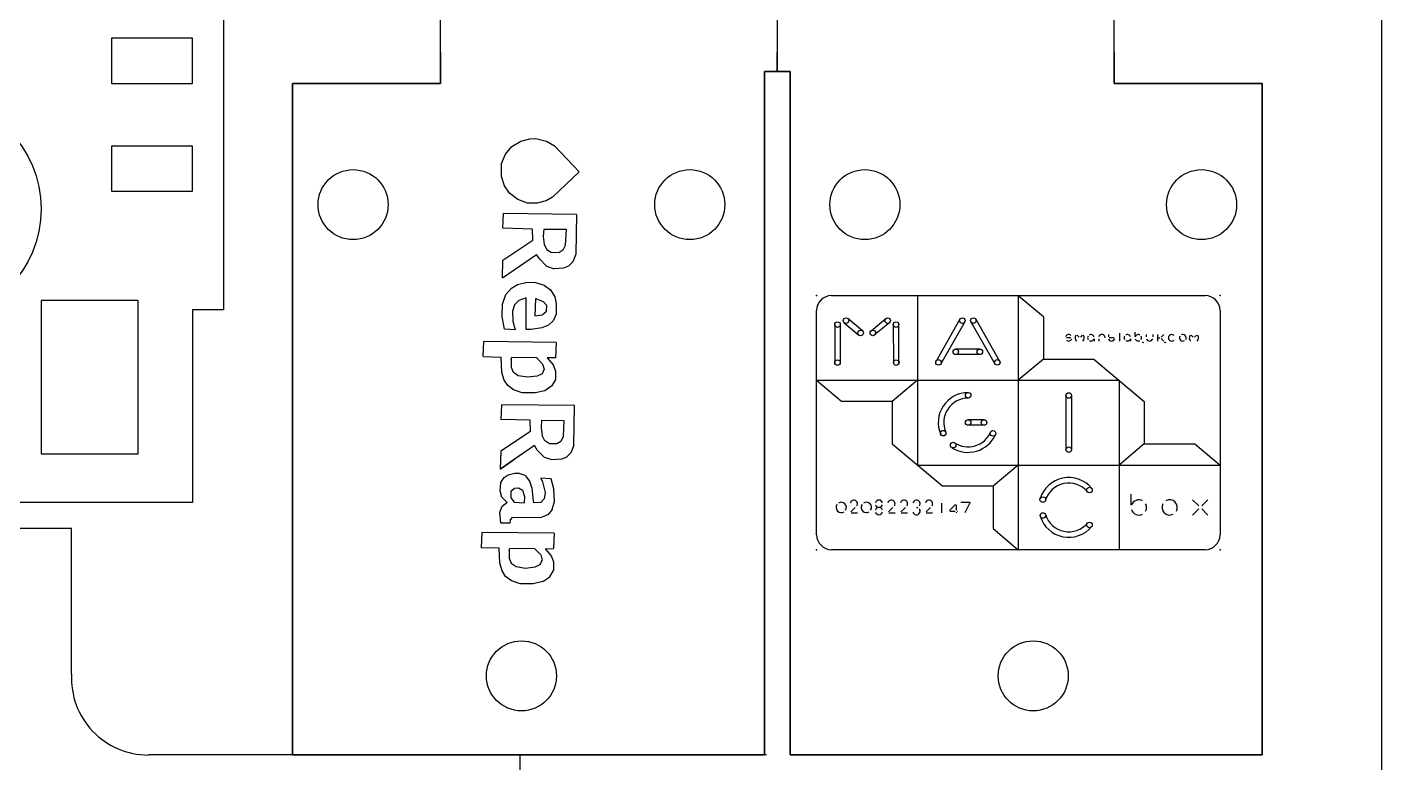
# Model space of a CAD drawing. Extents: x 0 to 420, y 0 to 595.
# Drawn here: x 319.4 to 420, y 102.7 to 157.4 of the extents above; entities that cross this region are included whole.
import ezdxf

# ---------------------------------------------------------------- set-up
doc = ezdxf.new("R2010")
doc.units = 0
doc.layers.add('FINAL', color=8, linetype='CONTINUOUS')

msp = doc.modelspace()

# ---------------------------------------------------------------- linework, layer by layer
at = {"layer": 'FINAL', "linetype": 'CONTINUOUS'}
for p, q in [((334, 161.39), (334, 136.39)), ((350.11, 153.21), (350.11, 161.21)), ((400.11, 153.21), (400.11, 161.21)), ((375.11, 160.11), (375.11, 154.11)), ((375.11, 160.11), (375.11, 154.11)), ((325.71, 156.59), (331.66, 156.59)), ((325.71, 153.19), (325.71, 156.59)), ((331.66, 156.59), (331.66, 153.19)), ((350.11, 155.51), (350.11, 153.21)), ((375.11, 154.11), (375.11, 155.51)), ((375.11, 154.11), (375.11, 155.51)), ((400.11, 155.51), (400.11, 153.21)), ((374.15, 103.34), (374.15, 154.11)), ((374.15, 154.11), (374.15, 103.34)), ((374.15, 154.11), (375.11, 154.11)), ((375.11, 154.11), (374.15, 154.11)), ((375.11, 154.11), (376.06, 154.11)), ((376.06, 154.11), (375.11, 154.11)), ((376.06, 154.11), (376.06, 103.34)), ((376.06, 103.34), (376.06, 154.11)), ((331.66, 153.19), (325.71, 153.19)), ((339.11, 153.21), (339.11, 103.34)), ((339.11, 103.34), (339.11, 153.21)), ((350.11, 153.21), (339.11, 153.21)), ((339.11, 153.21), (350.11, 153.21)), ((411.11, 153.21), (400.11, 153.21)), ((400.11, 153.21), (411.11, 153.21)), ((411.11, 103.34), (411.11, 153.21)), ((411.11, 153.21), (411.11, 103.34)), ((325.71, 148.59), (331.66, 148.59)), ((325.71, 145.19), (325.71, 148.59)), ((331.66, 148.59), (331.66, 145.19)), ((331.66, 145.19), (325.71, 145.19)), ((327.65, 137.09), (320.45, 137.09)), ((320.45, 137.09), (320.45, 125.69)), ((327.65, 125.69), (327.65, 137.09)), ((331.7, 136.39), (331.7, 122.09)), ((334, 136.39), (331.7, 136.39)), ((320.45, 125.69), (327.65, 125.69)), ((331.7, 122.09), (313.2, 122.09)), ((322.71, 120.15), (316.71, 120.15)), ((322.71, 109.34), (322.71, 120.15)), ((343.21, 103.34), (328.41, 103.34)), ((343.21, 103.34), (328.41, 103.34)), ((356.01, 103.34), (328.71, 103.34)), ((339.11, 103.34), (374.15, 103.34)), ((374.15, 103.34), (339.11, 103.34)), ((356.01, 81.75), (356.01, 103.34)), ((374.31, 103.34), (368.31, 103.34)), ((376.06, 103.34), (411.11, 103.34)), ((411.11, 103.34), (376.06, 103.34)), ((411.11, 103.34), (386.11, 103.34))]:
    msp.add_line(p, q, dxfattribs=at)
at = {"layer": 'FINAL', "color": 6, "linetype": 'CONTINUOUS'}
for p, q in [((355.41, 148.54), (356.07, 148.92)), ((356.07, 148.92), (356.73, 149.1)), ((356.73, 149.1), (357.18, 149.12)), ((357.18, 149.12), (357.96, 148.93)), ((357.96, 148.93), (358.56, 148.57)), ((354.64, 147.26), (354.92, 147.95)), ((354.92, 147.95), (355.41, 148.54)), ((360.39, 146.65), (358.56, 148.57)), ((354.63, 146.3), (354.64, 147.26)), ((354.86, 145.61), (354.63, 146.3)), ((360.39, 146.65), (358.42, 144.76)), ((355.22, 145.06), (354.86, 145.61)), ((355.84, 144.58), (355.22, 145.06)), ((356.56, 144.33), (355.84, 144.58)), ((357.28, 144.32), (356.56, 144.33)), ((357.94, 144.49), (357.28, 144.32)), ((358.42, 144.76), (357.94, 144.49)), ((354.74, 142.46), (354.78, 143.54)), ((360.21, 143.48), (354.78, 143.54)), ((360.21, 143.48), (360.15, 140.54)), ((356.93, 142.4), (354.74, 142.46)), ((356.95, 141.56), (356.93, 142.4)), ((357.77, 142.39), (357.73, 141.85)), ((357.73, 141.85), (357.81, 141.25)), ((357.77, 142.39), (359.42, 142.38)), ((359.42, 142.38), (359.37, 141.18)), ((354.74, 140.09), (356.95, 141.56)), ((357.81, 141.25), (357.99, 140.89)), ((357.99, 140.89), (358.35, 140.65)), ((359.37, 141.18), (359.19, 140.82)), ((354.7, 138.77), (354.74, 140.09)), ((355.58, 139.38), (357.24, 140.51)), ((357.44, 140.18), (357.24, 140.51)), ((357.44, 140.18), (357.98, 139.63)), ((358.89, 140.64), (358.35, 140.65)), ((359.19, 140.82), (358.89, 140.64)), ((359.93, 139.97), (359.6, 139.64)), ((360.15, 140.54), (359.93, 139.97)), ((354.7, 138.77), (355.58, 139.38)), ((357.98, 139.63), (358.54, 139.45)), ((359.23, 139.5), (358.54, 139.45)), ((359.6, 139.64), (359.23, 139.5)), ((354.95, 137.54), (355.38, 138.01)), ((355.38, 138.01), (355.83, 138.28)), ((355.83, 138.28), (356.43, 138.42)), ((356.43, 138.42), (357.09, 138.44)), ((357.09, 138.44), (357.81, 138.22)), ((357.81, 138.22), (358.26, 137.89)), ((358.26, 137.89), (358.58, 137.37)), ((354.69, 135.89), (354.7, 136.82)), ((354.7, 136.82), (354.95, 137.54)), ((355.91, 137.1), (355.6, 136.78)), ((356.45, 137.28), (355.91, 137.1)), ((356.45, 134.94), (356.45, 137.28)), ((357.15, 137.21), (357.11, 135.95)), ((357.24, 137.21), (357.15, 137.21)), ((357.24, 137.21), (357.72, 137.02)), ((357.72, 137.02), (357.96, 136.75)), ((358.58, 137.37), (358.69, 136.86)), ((358.69, 136.86), (358.69, 136.08)), ((379.14, 137.47), (406.87, 137.47)), ((354.86, 134.96), (354.69, 135.89)), ((355.6, 136.78), (355.45, 136.3)), ((355.45, 136.3), (355.47, 135.55)), ((357.11, 135.95), (357.68, 136.03)), ((357.95, 136.24), (357.68, 136.03)), ((357.96, 136.75), (357.95, 136.24)), ((358.69, 136.08), (358.47, 135.58)), ((378.02, 119.69), (378.02, 136.35)), ((407.98, 136.35), (407.98, 119.69)), ((355.64, 134.92), (354.86, 134.96)), ((355.47, 135.55), (355.64, 134.92)), ((356.84, 134.93), (356.45, 134.94)), ((357.62, 135.05), (356.84, 134.93)), ((358.11, 135.25), (357.62, 135.05)), ((358.47, 135.58), (358.11, 135.25)), ((379.37, 135.3), (379.38, 132.48)), ((379.79, 132.48), (379.79, 135.3)), ((380.08, 135.44), (381.17, 134.52)), ((381.43, 134.84), (380.34, 135.75)), ((382.07, 134.84), (383.16, 135.76)), ((383.43, 135.44), (382.33, 134.53)), ((383.72, 135.3), (383.73, 132.48)), ((384.14, 132.48), (384.14, 135.3)), ((388.67, 135.71), (386.9, 132.59)), ((389.03, 135.5), (387.26, 132.38)), ((389.49, 135.5), (391.26, 132.38)), ((389.85, 135.71), (391.61, 132.59)), ((353.28, 132.93), (353.32, 134.04)), ((358.69, 133.98), (353.32, 134.04)), ((358.69, 133.98), (358.65, 132.84)), ((396.91, 134.32), (396.57, 134.32)), ((397.37, 134.51), (397.51, 134.37)), ((397.75, 134.51), (397.61, 134.37)), ((398.63, 134.25), (398.63, 134.08)), ((398.97, 134.25), (398.97, 134.08)), ((399.69, 134.56), (399.69, 134.39)), ((400.11, 134.32), (399.76, 134.32)), ((400.52, 134.66), (400.52, 134.08)), ((401.34, 134.25), (401.34, 134.08)), ((401.68, 134.39), (401.68, 134.73)), ((402.5, 134.56), (402.5, 134.39)), ((402.99, 134.56), (402.99, 134.39)), ((403.33, 134.56), (403.33, 134.08)), ((403.33, 134.32), (403.5, 134.32)), ((403.62, 134.37), (403.81, 134.56)), ((403.62, 134.27), (403.81, 134.08)), ((405.85, 134.51), (405.99, 134.37)), ((406.23, 134.51), (406.09, 134.37)), ((353.28, 132.93), (354.6, 132.89)), ((354.65, 131.75), (354.6, 132.89)), ((355.35, 132.7), (355.41, 132.88)), ((355.41, 132.88), (357.24, 132.86)), ((357.24, 132.86), (357.68, 132.37)), ((358.65, 132.84), (358.02, 132.82)), ((358.02, 132.82), (358.46, 132.31)), ((388.36, 133.49), (390.15, 133.49)), ((390.15, 133.08), (388.36, 133.08)), ((355.35, 132.7), (355.34, 132.13)), ((355.34, 132.13), (355.49, 131.77)), ((357.8, 131.98), (357.65, 131.65)), ((357.68, 132.37), (357.8, 131.98)), ((358.46, 132.31), (358.64, 131.85)), ((358.64, 131.85), (358.63, 131.22)), ((354.82, 131.18), (354.65, 131.75)), ((355.09, 130.78), (354.82, 131.18)), ((355.53, 130.45), (355.09, 130.78)), ((355.87, 131.49), (355.49, 131.77)), ((356.56, 131.4), (355.87, 131.49)), ((357.28, 131.48), (356.56, 131.4)), ((357.65, 131.65), (357.28, 131.48)), ((358.63, 131.22), (358.36, 130.75)), ((356.16, 130.23), (355.53, 130.45)), ((357.12, 130.22), (356.16, 130.23)), ((357.84, 130.39), (357.12, 130.22)), ((358.36, 130.75), (357.84, 130.39)), ((396.54, 130.03), (396.54, 126.01)), ((396.95, 130.03), (396.95, 126.01)), ((354.62, 129.34), (354.58, 128.26)), ((360.05, 129.28), (354.62, 129.34)), ((359.99, 126.34), (360.05, 129.28)), ((356.77, 128.2), (354.58, 128.26)), ((356.79, 127.36), (356.77, 128.2)), ((357.61, 128.19), (357.57, 127.66)), ((357.61, 128.19), (359.26, 128.18)), ((359.26, 128.18), (359.21, 126.98)), ((389.28, 128.24), (390.46, 128.24)), ((390.46, 127.83), (389.28, 127.83)), ((356.79, 127.36), (354.58, 125.89)), ((357.57, 127.66), (357.66, 127.05)), ((357.66, 127.05), (357.83, 126.69)), ((359.21, 126.98), (359.03, 126.62)), ((357.08, 126.31), (354.54, 124.57)), ((354.58, 125.89), (354.54, 124.57)), ((357.08, 126.31), (355.5, 125.23)), ((357.28, 125.98), (357.08, 126.31)), ((357.82, 125.43), (357.28, 125.98)), ((358.19, 126.45), (357.83, 126.69)), ((358.73, 126.44), (358.19, 126.45)), ((359.03, 126.62), (358.73, 126.44)), ((359.77, 125.77), (359.44, 125.44)), ((359.99, 126.34), (359.77, 125.77)), ((354.54, 124.57), (355.5, 125.23)), ((358.39, 125.25), (357.82, 125.43)), ((359.08, 125.3), (358.39, 125.25)), ((359.44, 125.44), (359.08, 125.3)), ((354.59, 123.56), (354.83, 123.95)), ((354.83, 123.95), (355.13, 124.15)), ((355.13, 124.15), (355.61, 124.27)), ((355.61, 124.27), (355.88, 124.26)), ((356.39, 124.08), (355.88, 124.26)), ((356.39, 124.08), (356.72, 123.68)), ((358.31, 123.85), (357.56, 123.89)), ((357.56, 123.89), (357.68, 123.61)), ((358.51, 123.09), (358.31, 123.85)), ((354.52, 122.96), (354.59, 123.56)), ((354.66, 122.48), (354.52, 122.96)), ((355.33, 122.92), (355.32, 122.44)), ((355.33, 122.92), (355.6, 123.16)), ((355.6, 123.16), (355.9, 123.18)), ((355.9, 123.18), (356.2, 123)), ((356.2, 123), (356.34, 122.52)), ((356.72, 123.68), (356.89, 123.14)), ((356.89, 123.14), (356.97, 122.18)), ((357.68, 123.61), (357.88, 122.83)), ((357.88, 122.83), (357.81, 122.35)), ((358.56, 122.16), (358.51, 123.09)), ((354.5, 121.34), (354.66, 121.76)), ((354.66, 122.48), (355.05, 122.08)), ((355.05, 122.08), (354.66, 121.76)), ((355.32, 122.44), (355.56, 122.11)), ((355.56, 122.11), (356.31, 122.07)), ((356.34, 122.52), (356.31, 122.07)), ((356.97, 122.18), (357, 122.06)), ((357.54, 122.09), (357, 122.06)), ((357.81, 122.35), (357.54, 122.09)), ((358.4, 121.57), (358.56, 122.16)), ((380.9, 121.72), (380.57, 121.39)), ((383.69, 121.72), (383.36, 121.39)), ((384.62, 121.72), (384.29, 121.39)), ((385.44, 121.72), (385.55, 121.72)), ((386.48, 121.72), (386.15, 121.39)), ((387.3, 122.03), (387.3, 121.33)), ((388.33, 121.94), (387.9, 121.5)), ((388.39, 121.91), (388.39, 121.52)), ((388.74, 122.1), (389.35, 122.1)), ((389.43, 122.1), (389.04, 121.33)), ((401.39, 121.88), (401.39, 122.71)), ((405.94, 122.29), (406.4, 121.83)), ((407.08, 122.29), (406.63, 121.83)), ((354.58, 120.56), (354.5, 121.34)), ((355.28, 120.79), (355.24, 120.55)), ((355.43, 120.97), (355.28, 120.79)), ((355.43, 120.97), (357.62, 121)), ((358.07, 121.18), (357.62, 121)), ((358.4, 121.57), (358.07, 121.18)), ((380.6, 121.33), (381.06, 121.33)), ((383.38, 121.33), (383.85, 121.33)), ((384.31, 121.33), (384.78, 121.33)), ((386.17, 121.33), (386.64, 121.33)), ((387.92, 121.45), (388.31, 121.45)), ((388.39, 121.37), (388.39, 121.33)), ((388.46, 121.45), (388.5, 121.45)), ((406.4, 121.61), (405.94, 121.15)), ((406.63, 121.61), (407.08, 121.15)), ((353.17, 119.86), (353.13, 118.75)), ((358.54, 119.8), (353.17, 119.86)), ((355.24, 120.55), (354.58, 120.56)), ((358.54, 119.8), (358.5, 118.66)), ((353.13, 118.75), (354.45, 118.71)), ((354.5, 117.57), (354.45, 118.71)), ((355.2, 118.52), (355.26, 118.7)), ((355.26, 118.7), (357.09, 118.68)), ((355.2, 118.52), (355.19, 117.95)), ((355.19, 117.95), (355.34, 117.59)), ((357.09, 118.68), (357.54, 118.2)), ((357.5, 117.48), (357.65, 117.8)), ((357.54, 118.2), (357.65, 117.8)), ((357.87, 118.64), (358.5, 118.66)), ((357.87, 118.64), (358.31, 118.13)), ((358.31, 118.13), (358.49, 117.67)), ((406.87, 118.57), (379.14, 118.57)), ((354.67, 117), (354.5, 117.57)), ((354.94, 116.6), (354.67, 117)), ((355.34, 117.59), (355.73, 117.32)), ((355.73, 117.32), (356.41, 117.22)), ((356.41, 117.22), (357.14, 117.3)), ((357.14, 117.3), (357.5, 117.48)), ((358.21, 116.57), (358.48, 117.04)), ((358.49, 117.67), (358.48, 117.04)), ((355.38, 116.27), (354.94, 116.6)), ((356.01, 116.05), (355.38, 116.27)), ((356.97, 116.04), (356.01, 116.05)), ((357.69, 116.21), (356.97, 116.04)), ((357.69, 116.21), (358.21, 116.57))]:
    msp.add_line(p, q, dxfattribs=at)
at = {"layer": 'FINAL', "color": 6, "linetype": 'CONTINUOUS', "ltscale": 0.15}
for p, q in [((385.51, 137.47), (385.51, 124.87)), ((393, 137.47), (393, 118.57)), ((378.02, 131.17), (400.49, 131.17)), ((400.49, 131.17), (400.49, 118.57)), ((385.51, 124.87), (407.98, 124.87))]:
    msp.add_line(p, q, dxfattribs=at)
at = {"layer": 'FINAL', "color": 6, "linetype": 'CONTINUOUS', "ltscale": 0.2}
for p, q in [((393, 137.47), (394.87, 135.89)), ((394.87, 135.89), (394.87, 132.74)), ((394.87, 132.74), (393, 131.17)), ((394.87, 132.74), (398.62, 132.74)), ((398.62, 132.74), (402.36, 129.59)), ((378.02, 131.17), (379.9, 129.59)), ((385.51, 131.17), (383.64, 129.59)), ((383.64, 129.59), (379.9, 129.59)), ((383.64, 129.59), (383.64, 126.44)), ((402.36, 129.59), (402.36, 126.44)), ((383.64, 126.44), (387.39, 123.3)), ((402.36, 126.44), (400.49, 124.87)), ((402.36, 126.44), (406.11, 126.44)), ((406.11, 126.44), (407.98, 124.87)), ((393, 124.87), (391.13, 123.29)), ((391.13, 123.3), (387.39, 123.3)), ((391.13, 123.3), (391.13, 120.15)), ((391.13, 120.15), (393, 118.57))]:
    msp.add_line(p, q, dxfattribs=at)
at = {"layer": 'FINAL'}
msp.add_lwpolyline([(0, 0), (420, 0), (420, 595), (0, 595)], close=True, dxfattribs=at)
at = {"layer": 'FINAL', "linetype": 'CONTINUOUS'}
for centre, radius in [((312.2, 143.89), 8.25), ((343.61, 144.21), 2.6), ((368.61, 144.21), 2.6), ((381.61, 144.21), 2.6), ((406.61, 144.21), 2.6), ((356.11, 109.21), 2.6), ((394.11, 109.21), 2.6)]:
    msp.add_circle(centre, radius, dxfattribs=at)
at = {"layer": 'FINAL', "color": 6, "linetype": 'CONTINUOUS'}
for centre, radius in [((380.21, 135.6), 0.206), ((383.3, 135.6), 0.206), ((388.85, 135.6), 0.206), ((389.67, 135.6), 0.206), ((379.58, 135.3), 0.206), ((381.3, 134.68), 0.206), ((382.2, 134.68), 0.206), ((383.93, 135.3), 0.206), ((402.26, 133.98), 0.0248), ((403.91, 133.98), 0.0248), ((388.36, 133.28), 0.206), ((390.15, 133.28), 0.206), ((379.58, 132.48), 0.206), ((383.94, 132.48), 0.206), ((387.08, 132.49), 0.206), ((391.44, 132.49), 0.206), ((389.28, 130.05), 0.206), ((396.75, 130.03), 0.206), ((389.28, 128.03), 0.206), ((390.46, 128.03), 0.206), ((387.42, 127.24), 0.206), ((391.12, 127.22), 0.206), ((388.17, 126.35), 0.206), ((396.75, 126.01), 0.206), ((398.29, 123.01), 0.206), ((394.82, 122.3), 0.207), ((394.83, 121.12), 0.207), ((398.29, 120.42), 0.206)]:
    msp.add_circle(centre, radius, dxfattribs=at)
for centre, radius, start, end in [((379.14, 136.35), 1.11, 90, 180), ((406.87, 136.35), 1.11, 0, 90), ((396.74, 134.32), 0.241, 45, 163.6985), ((396.74, 134.32), 0.241, 225, 343.6985), ((397.56, 134.32), 0.341, 146.5074, 225), ((397.56, 134.32), 0.341, 315, 33.4926), ((398.39, 134.32), 0.241, 151.3015, 208.6985), ((398.39, 134.32), 0.241, 16.3015, 118.6985), ((398.39, 134.32), 0.241, 241.3015, 343.6985), ((399.21, 134.32), 0.241, 0, 163.6985), ((399.93, 134.32), 0.241, 196.3015, 343.6985), ((401.1, 134.32), 0.241, 151.3015, 208.6985), ((401.1, 134.32), 0.241, 16.3015, 118.6985), ((401.1, 134.32), 0.241, 241.3015, 343.6985), ((401.92, 134.32), 0.241, 61.3015, 163.6985), ((401.92, 134.32), 0.241, 196.3015, 298.6985), ((401.92, 134.32), 0.241, 331.3015, 28.6985), ((402.75, 134.32), 0.241, 196.3015, 343.6985), ((404.39, 134.32), 0.241, 45, 315), ((405.22, 134.32), 0.241, 151.3015, 298.6985), ((405.22, 134.32), 0.241, 331.3015, 118.6985), ((406.04, 134.32), 0.341, 146.5074, 225), ((406.04, 134.32), 0.341, 315, 33.4926), ((389.28, 128.03), 2.22, 90, 203.1532), ((389.28, 128.03), 1.81, 89.4977, 203.6555), ((389.28, 128.03), 2.22, 236.8374, 336.1613), ((389.28, 128.03), 1.81, 236.3351, 336.6637), ((396.75, 121.72), 2.22, 40.0679, 163.1389), ((396.75, 121.72), 1.81, 40.0679, 163.1719), ((379.86, 121.72), 0.385, 146.5074, 303.4926), ((379.86, 121.72), 0.385, 326.5074, 123.4926), ((380.79, 121.99), 0.272, 323.5418, 163.6985), ((381.72, 121.72), 0.385, 146.5074, 303.4926), ((381.72, 121.72), 0.385, 326.5074, 123.4926), ((382.65, 121.99), 0.272, 16.3015, 163.6985), ((382.65, 121.99), 0.272, 196.3015, 343.6985), ((382.65, 121.45), 0.272, 16.3015, 163.6985), ((383.58, 121.99), 0.272, 323.5418, 163.6985), ((384.51, 121.99), 0.272, 323.5418, 163.6985), ((385.44, 121.99), 0.272, 323.5418, 163.6985), ((386.37, 121.99), 0.272, 323.5418, 163.6985), ((401.96, 121.72), 0.569, 61.3015, 163.6985), ((401.96, 121.72), 0.569, 331.3015, 28.6985), ((404.24, 121.72), 0.569, 151.3015, 298.6985), ((404.24, 121.72), 0.569, 331.3015, 118.6985), ((382.65, 121.45), 0.272, 196.3015, 343.6985), ((385.44, 121.45), 0.272, 196.3015, 36.4582), ((396.75, 121.72), 2.22, 197.203, 319.9478), ((396.75, 121.72), 1.81, 197.2191, 319.914), ((401.96, 121.72), 0.569, 196.3015, 298.6985), ((379.14, 119.69), 1.11, 180, 270), ((406.87, 119.69), 1.11, 270, 0)]:
    msp.add_arc(centre, radius, start, end, dxfattribs=at)
at = {"layer": 'FINAL', "linetype": 'CONTINUOUS'}
msp.add_arc((328.41, 109.04), 5.71, 177.0438, 270, dxfattribs=at)
at = {"layer": 'FINAL', "color": 6, "linetype": 'CONTINUOUS'}
for p in [(378.02, 137.47), (407.98, 137.47), (378.02, 118.57), (407.98, 118.57)]:
    msp.add_point(p, dxfattribs=at)

doc.saveas('drawing.dxf')
